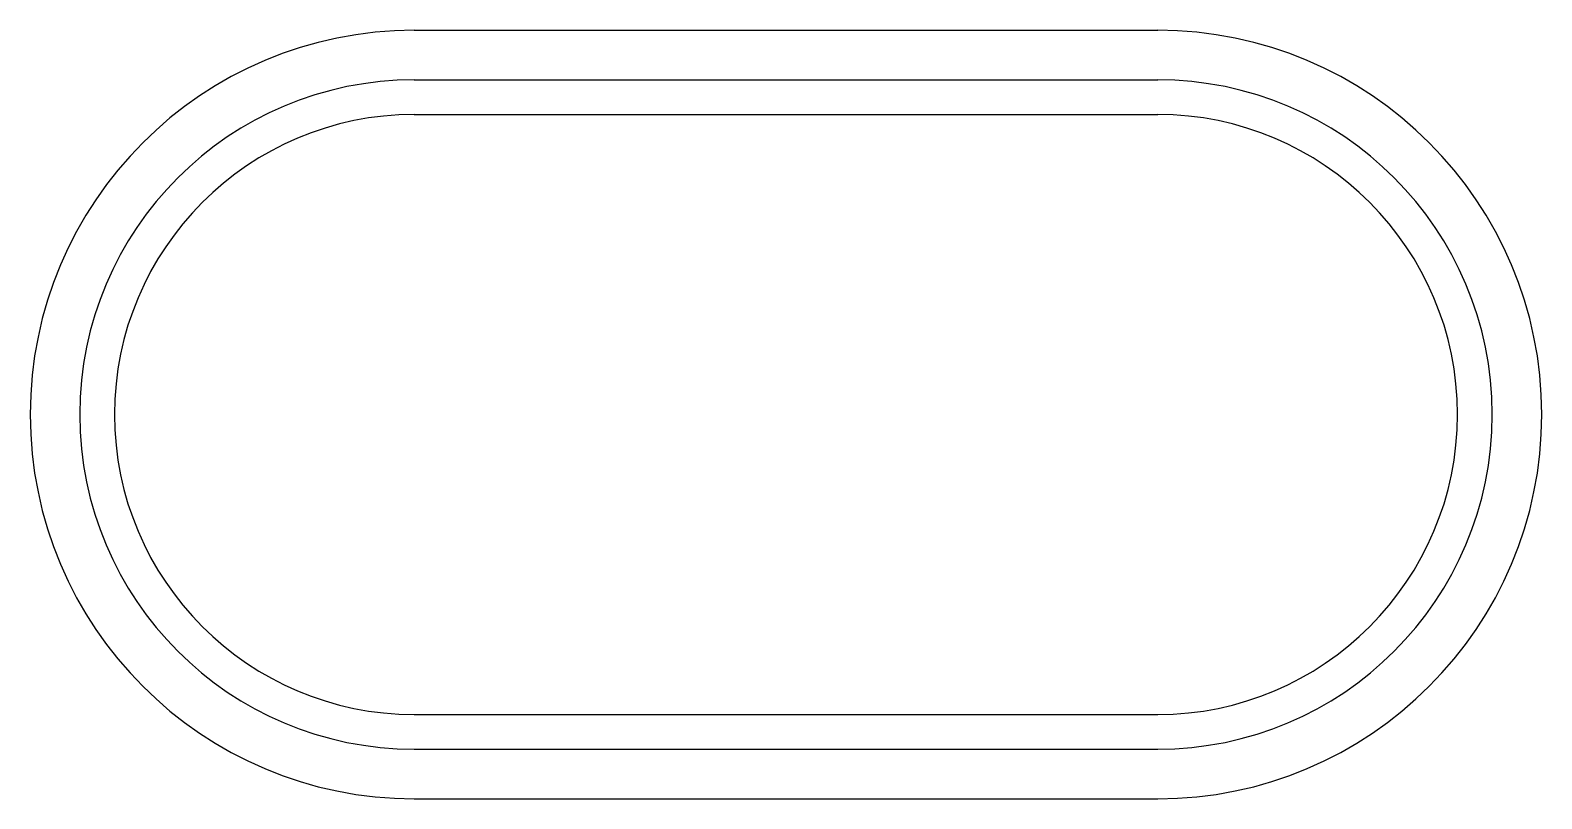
# Model space of a CAD drawing. Extents: x -1205.27 to -1199.17, y 276.41 to 279.51.
import ezdxf

# ---------------------------------------------------------------- set-up
doc = ezdxf.new("R2010")
doc.units = 0
doc.header["$LTSCALE"] = 10
doc.header["$MEASUREMENT"] = 0
doc.layers.add('Piscinas_Fibratec', color=4, linetype='CONTINUOUS')

msp = doc.modelspace()

# ---------------------------------------------------------------- linework, layer by layer
at = {"layer": 'Piscinas_Fibratec'}
for p, q in [((-1203.7235, 279.5081), (-1200.7235, 279.5081)), ((-1203.7235, 276.4081), (-1200.7235, 276.4081))]:
    msp.add_line(p, q, dxfattribs=at)
at = {"layer": 'Piscinas_Fibratec', "color": 2}
for p, q in [((-1203.7235, 279.3081), (-1200.7235, 279.3081)), ((-1203.7235, 276.6081), (-1200.7235, 276.6081))]:
    msp.add_line(p, q, dxfattribs=at)
at = {"layer": 'Piscinas_Fibratec', "color": 1}
for p, q in [((-1203.7235, 279.1681), (-1200.7235, 279.1681)), ((-1203.7235, 276.7481), (-1200.7235, 276.7481))]:
    msp.add_line(p, q, dxfattribs=at)
at = {"layer": 'Piscinas_Fibratec'}
for centre, start, end in [((-1203.7235, 277.9581), 90, 270), ((-1200.7235, 277.9581), 270, 90)]:
    msp.add_arc(centre, 1.55, start, end, dxfattribs=at)
at = {"layer": 'Piscinas_Fibratec', "color": 2}
for centre, start, end in [((-1203.7235, 277.9581), 90, 270), ((-1200.7235, 277.9581), 270, 90)]:
    msp.add_arc(centre, 1.35, start, end, dxfattribs=at)
at = {"layer": 'Piscinas_Fibratec', "color": 1}
for centre, start, end in [((-1203.7235, 277.9581), 90, 270), ((-1200.7235, 277.9581), 270, 90)]:
    msp.add_arc(centre, 1.21, start, end, dxfattribs=at)

doc.saveas('drawing.dxf')
